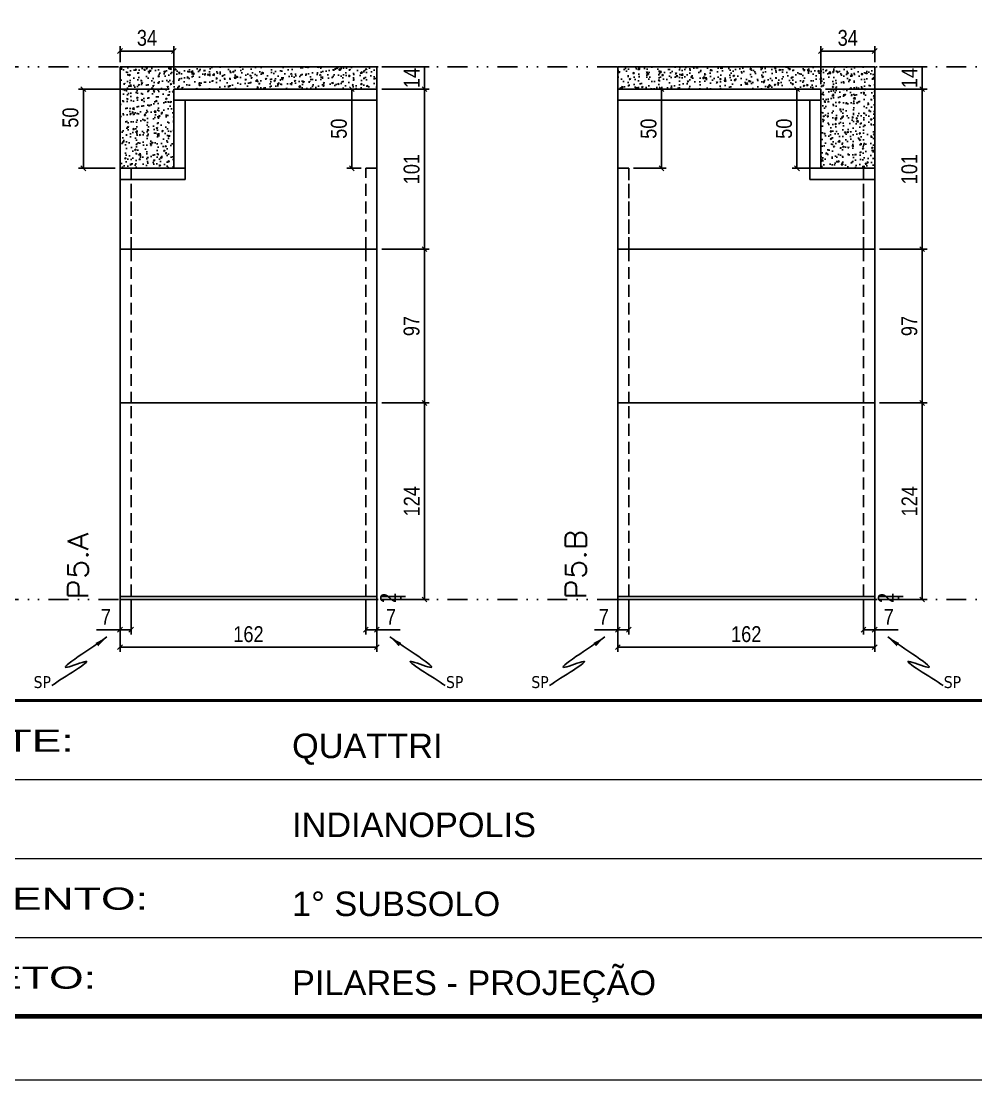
# Model space of a CAD drawing. Header units: millimetres. Extents: x 1945 to 8225, y 304 to 15137.
# Drawn here: x 2473 to 3075, y 11790 to 12458 of the extents above; entities that cross this region are included whole.
import ezdxf

# ---------------------------------------------------------------- set-up
doc = ezdxf.new("R2010")
doc.units = ezdxf.units.MM
for name, pattern in [('CONTINUO', [0]), ('DASHED', [0.75, 0.5, -0.25]), ('DIVIDE2', [0.625, 0.25, -0.125, 0, -0.125, 0, -0.125]), ('HIDDEN', [0.375, 0.25, -0.125])]:
    doc.linetypes.add(name, pattern=pattern)
for name, color, linetype in [('COTA', 241, 'Continuous'), ('Nível', 160, 'Continuous'), ('Painéis', 200, 'Continuous'), ('SARR_2.2x7', 40, 'Continuous'), ('texto', 7, 'Continuous')]:
    doc.layers.add(name, color=color, linetype=linetype)
for name, color, linetype, lineweight in [('Folhas', 255, 'Continuous', 9), ('SARRAFO DE PRESSAO', 251, 'DASHED', 9), ('Texto Seção', 7, 'Continuous', 15)]:
    doc.layers.add(name, color=color, linetype=linetype, lineweight=lineweight)
doc.styles.add('ARIAL', font='arial.ttf')
doc.styles.add('COTA TECNICA', font='techl___.ttf', dxfattribs={"height": 10})
doc.styles.add('REGUA-120', font='ROMANS.shx', dxfattribs={"height": 15})
doc.styles.get("Standard").update_dxf_attribs({"font": 'arial.ttf'})
doc.styles.add('Tecnologia', font='')
doc.styles.get('Tecnologia').set_extended_font_data('Forgotten Futurist')
doc.dimstyles.new('PAINEL', dxfattribs={"dimtxt": 10, "dimasz": 3, "dimexe": 3, "dimexo": 3, "dimgap": 3, "dimtad": 1, "dimdec": 1, "dimzin": 12, "dimdsep": 46, "dimtxsty": 'COTA TECNICA', "dimblk1": 'OBLIQUE', "dimblk2": 'OBLIQUE', "dimsah": 1, "dimcen": 0.9, "dimclrd": 4, "dimclre": 4, "dimclrt": 240, "dimadec": 1, "dimazin": 3, "dimtfac": 1, "dimtdec": 1, "dimtmove": 0, "dimatfit": 3, "dimfxl": 1, "dimtolj": 1, "dimtzin": 12, "dimarcsym": 0})
doc.dimstyles.new('PAINEL-NOVA', dxfattribs={"dimtxt": 10, "dimasz": 3, "dimexe": 3, "dimexo": 3, "dimgap": 3, "dimtad": 1, "dimdec": 1, "dimzin": 12, "dimdsep": 46, "dimtxsty": 'COTA TECNICA', "dimblk1": 'OBLIQUE', "dimblk2": 'OBLIQUE', "dimsah": 1, "dimcen": 0.9, "dimclrd": 4, "dimclre": 4, "dimclrt": 240, "dimadec": 1, "dimazin": 3, "dimtfac": 1, "dimtdec": 1, "dimtix": 1, "dimtmove": 0, "dimatfit": 3, "dimfxl": 1, "dimtolj": 1, "dimtzin": 12, "dimarcsym": 0})
doc.dimstyles.get("Standard").update_dxf_attribs({"dimtxt": 0.18, "dimasz": 0.18, "dimexe": 0.18, "dimexo": 0.0625, "dimgap": 0.09, "dimtad": 0, "dimtih": 1, "dimtoh": 1, "dimdec": 4, "dimzin": 0, "dimdsep": 46, "dimtxsty": 'Standard', "dimcen": 0.09, "dimadec": 0, "dimazin": 0, "dimtfac": 1, "dimtdec": 4, "dimtofl": 0, "dimtmove": 0, "dimatfit": 3, "dimfxl": 1, "dimtolj": 1, "dimtzin": 0, "dimarcsym": 0})
pattern_1 = [(51, (1085.0734, 12528.924), (9.121755, -0.637855), [0.9525, -10.4775]), (356, (1085.073, 12528.924), (-1.928623, 9.520633), [0.762, -8.38203]), (101.45144, (1085.834, 12528.871), (7.19313, 8.88278), [0.8095, -8.90451]), (47.1842, (1085.029, 12531.464), (13.588575, -1.86525), [1.42875, -15.71625]), (97.6356, (1086.161, 12531.308), (11.65249, 12.57659), [1.21425, -13.35678]), (352.1842, (1085.029, 12531.464), (11.65249, 12.57659), [1.143, -12.57299]), (22, (1086.31, 12530.851), (7.668804, -4.98018), [0.9525, -10.4775]), (327, (1086.31, 12530.851), (2.928905, 9.261925), [0.762, -8.382]), (72.45145, (1086.949, 12530.436), (10.59771, 4.281746), [0.8095, -8.904497]), (38.5, (1085.0734, 12528.924), (0.080622, 4.229803), [0, -8.2804, 0, -8.509, 0, -8.41375]), (8.5, (1085.0734, 12528.924), (3.253055, 5.066574), [0, -4.8514, 0, -8.0899, 0, -3.20675]), (328.5, (1082.2418, 12528.8746), (6.783496, -0.1680745), [0, -3.175, 0, -9.906, 0, -13.1445]), (318.5, (1080.972, 12528.8524), (7.383143, 1.400391), [0, -4.1275, 0, -6.5786, 0, -9.3345])]
pattern_2 = [(51, (966.939, 12528.924), (9.121755, -0.637855), [0.9525, -10.4775]), (356, (966.939, 12528.924), (-1.928623, 9.520633), [0.762, -8.38203]), (101.45144, (967.699, 12528.871), (7.193132, 8.882778), [0.8095, -8.904512]), (47.1842, (966.895, 12531.464), (13.588575, -1.86525), [1.42875, -15.71625]), (97.63556, (968.027, 12531.308), (11.65249, 12.576586), [1.21425, -13.35678]), (352.18415, (966.895, 12531.464), (11.65249, 12.57659), [1.143, -12.57299]), (22, (968.1756, 12530.851), (7.668804, -4.98018), [0.9525, -10.4775]), (327, (968.176, 12530.851), (2.928905, 9.261925), [0.762, -8.382]), (72.45145, (968.815, 12530.436), (10.59771, 4.281746), [0.8095, -8.904497]), (38.5, (966.939, 12528.924), (0.080622, 4.229803), [0, -8.2804, 0, -8.509, 0, -8.41375]), (8.5, (966.939, 12528.924), (3.253055, 5.066574), [0, -4.8514, 0, -8.0899, 0, -3.20675]), (328.5, (964.1073, 12528.8746), (6.783496, -0.1680745), [0, -3.175, 0, -9.906, 0, -13.1445]), (318.5, (962.8375, 12528.8524), (7.383143, 1.400391), [0, -4.1275, 0, -6.5786, 0, -9.3345])]

# ---------------------------------------------------------------- blocks, each defined once
blk = doc.blocks.new('9999999999')
at = {"color": 30, "linetype": 'CONTINUO'}
for p, q in [((98564.56, 34379.64), (99583.98, 34379.64)), ((98564.56, 34329.83), (99487.98, 34329.83)), ((98564.56, 34280.02), (99487.98, 34280.02))]:
    blk.add_line(p, q, dxfattribs=at)
at = {"color": 30, "linetype": 'CONTINUO', "const_width": 2}
blk.add_lwpolyline([(99583.98, 34230.21), (99583.98, 34414.45, 0.414214), (99568.98, 34429.45), (98228.98, 34429.45, 0.414214), (98213.98, 34414.45), (98213.98, 34245.21, 0.414214), (98228.98, 34230.21), (99583.98, 34230.21)], format="xyb", dxfattribs=at)
at = {"layer": 'Folhas'}
blk.add_lwpolyline([(98138.98, 34190.21), (99623.98, 34190.21), (99623.98, 35240.21), (98138.98, 35240.21)], close=True, dxfattribs=at)
at = {"layer": 'Folhas', "color": 30, "const_width": 3}
blk.add_lwpolyline([(98213.98, 34230.21), (99583.98, 34230.21), (99583.98, 35200.21), (98213.98, 35200.21)], close=True, dxfattribs=at)
at = {"color": 7, "linetype": 'Continuous', "ltscale": 5, "style": 'ARIAL'}
for s, height, p in [('QUATTRI', 15.483, (98837.68, 34393.13)), ('INDIANOPOLIS', 15.4829, (98837.68, 34343.32)), ('1° SUBSOLO', 15.483, (98837.68, 34293.51)), ('PILARES - PROJEÇÃO', 15.4829, (98837.68, 34243.7))]:
    blk.add_text(s, height=height, dxfattribs=at).set_placement(p)
at = {"layer": 'Folhas', "color": 7, "style": 'Tecnologia', "width": 1.5}
for s, p in [('CLIENTE:', (98573.65, 34397.17)), ('PAVIMENTO:', (98573.65, 34297.5)), ('PROJETO:', (98573.65, 34247.69))]:
    blk.add_text(s, height=14, dxfattribs=at).set_placement(p)
blk = doc.blocks.new('*D32')
at = {"layer": 'COTA', "color": 4, "linetype": 'Continuous', "lineweight": -2, "ltscale": 30, "transparency": 16777216}
for p, q in [((2700.07, 12094.92), (2715.07, 12094.92)), ((2712.07, 12092.92), (2712.07, 12094.92)), ((2700.07, 12092.92), (2715.07, 12092.92))]:
    blk.add_line(p, q, dxfattribs=at)
at = {"layer": 'Defpoints', "color": 0, "linetype": 'Continuous', "ltscale": 30, "transparency": 16777216}
for p in [(2697.07, 12094.92), (2712.07, 12094.92), (2697.07, 12092.92)]:
    blk.add_point(p, dxfattribs=at)
at = {"layer": 'COTA', "color": 240, "linetype": 'Continuous', "ltscale": 30, "transparency": 16777216, "insert": (2704.07, 12093.92), "char_height": 10, "attachment_point": 5, "rotation": 90, "style": 'COTA TECNICA'}
blk.add_mtext('\\A1;2', dxfattribs=at)
blk = doc.blocks.new('_Oblique')
at = {"color": 0, "linetype": 'ByBlock', "lineweight": -2}
blk.add_line((-0.5, -0.5), (0.5, 0.5), dxfattribs=at)
blk = doc.blocks.new('*D33')
at = {"layer": 'COTA', "color": 4, "linetype": 'Continuous', "lineweight": -2, "ltscale": 30, "transparency": 16777216}
for p, q in [((2700.07, 12313.92), (2730.07, 12313.92)), ((2727.07, 12216.92), (2727.07, 12313.92)), ((2700.07, 12216.92), (2730.07, 12216.92))]:
    blk.add_line(p, q, dxfattribs=at)
at = {"layer": 'Defpoints', "color": 0, "linetype": 'Continuous', "ltscale": 30, "transparency": 16777216}
for p in [(2697.07, 12313.92), (2727.07, 12313.92), (2697.07, 12216.92)]:
    blk.add_point(p, dxfattribs=at)
at = {"layer": 'COTA', "color": 4, "linetype": 'Continuous', "lineweight": -2, "ltscale": 30, "transparency": 16777216, "xscale": 3, "yscale": 3, "zscale": 3}
for p, rotation in [((2727.07, 12313.92), 90), ((2727.07, 12216.92), 270)]:
    blk.add_blockref('_Oblique', p, dxfattribs=dict(at, rotation=rotation))
at = {"layer": 'COTA', "color": 240, "linetype": 'Continuous', "ltscale": 30, "transparency": 16777216, "insert": (2718.97, 12265.42), "char_height": 10, "attachment_point": 5, "rotation": 90, "style": 'COTA TECNICA'}
blk.add_mtext('\\A1;97', dxfattribs=at)
blk = doc.blocks.new('*D34')
at = {"layer": 'COTA', "color": 4, "linetype": 'Continuous', "lineweight": -2, "ltscale": 30, "transparency": 16777216}
for p, q in [((2700.07, 12414.92), (2730.07, 12414.92)), ((2727.07, 12313.92), (2727.07, 12414.92)), ((2700.07, 12313.92), (2730.07, 12313.92))]:
    blk.add_line(p, q, dxfattribs=at)
at = {"layer": 'Defpoints', "color": 0, "linetype": 'Continuous', "ltscale": 30, "transparency": 16777216}
for p in [(2697.07, 12414.92), (2727.07, 12414.92), (2697.07, 12313.92)]:
    blk.add_point(p, dxfattribs=at)
at = {"layer": 'COTA', "color": 4, "linetype": 'Continuous', "lineweight": -2, "ltscale": 30, "transparency": 16777216, "xscale": 3, "yscale": 3, "zscale": 3}
for p, rotation in [((2727.07, 12414.92), 90), ((2727.07, 12313.92), 270)]:
    blk.add_blockref('_Oblique', p, dxfattribs=dict(at, rotation=rotation))
at = {"layer": 'COTA', "color": 240, "linetype": 'Continuous', "ltscale": 30, "transparency": 16777216, "insert": (2718.97, 12364.42), "char_height": 10, "attachment_point": 5, "rotation": 90, "style": 'COTA TECNICA'}
blk.add_mtext('\\A1;101', dxfattribs=at)
blk = doc.blocks.new('*D35')
at = {"layer": 'COTA', "color": 4, "linetype": 'Continuous', "lineweight": -2, "ltscale": 30, "transparency": 16777216}
for p, q in [((2700.07, 12428.92), (2730.07, 12428.92)), ((2727.07, 12414.92), (2727.07, 12428.92)), ((2700.07, 12414.92), (2730.07, 12414.92))]:
    blk.add_line(p, q, dxfattribs=at)
at = {"layer": 'Defpoints', "color": 0, "linetype": 'Continuous', "ltscale": 30, "transparency": 16777216}
for p in [(2697.07, 12428.92), (2727.07, 12428.92), (2697.07, 12414.92)]:
    blk.add_point(p, dxfattribs=at)
at = {"layer": 'COTA', "color": 240, "linetype": 'Continuous', "ltscale": 30, "transparency": 16777216, "insert": (2719, 12421.92), "char_height": 10, "attachment_point": 5, "rotation": 90, "style": 'COTA TECNICA'}
blk.add_mtext('\\A1;14', dxfattribs=at)
blk = doc.blocks.new('*D36')
at = {"layer": 'COTA', "color": 4, "linetype": 'Continuous', "lineweight": -2, "ltscale": 30, "transparency": 16777216}
for p, q in [((2700.07, 12216.92), (2730.07, 12216.92)), ((2727.07, 12092.92), (2727.07, 12216.92)), ((2700.07, 12092.92), (2730.07, 12092.92))]:
    blk.add_line(p, q, dxfattribs=at)
at = {"layer": 'Defpoints', "color": 0, "linetype": 'Continuous', "ltscale": 30, "transparency": 16777216}
for p in [(2697.07, 12216.92), (2727.07, 12216.92), (2697.07, 12092.92)]:
    blk.add_point(p, dxfattribs=at)
at = {"layer": 'COTA', "color": 4, "linetype": 'Continuous', "lineweight": -2, "ltscale": 30, "transparency": 16777216, "xscale": 3, "yscale": 3, "zscale": 3}
for p, rotation in [((2727.07, 12216.92), 90), ((2727.07, 12092.92), 270)]:
    blk.add_blockref('_Oblique', p, dxfattribs=dict(at, rotation=rotation))
at = {"layer": 'COTA', "color": 240, "linetype": 'Continuous', "ltscale": 30, "transparency": 16777216, "insert": (2719, 12154.92), "char_height": 10, "attachment_point": 5, "rotation": 90, "style": 'COTA TECNICA'}
blk.add_mtext('\\A1;124', dxfattribs=at)
blk = doc.blocks.new('*D37')
at = {"layer": 'COTA', "color": 4, "linetype": 'Continuous', "lineweight": -2, "ltscale": 30, "transparency": 16777216}
for p, q in [((2535.07, 12089.92), (2535.07, 12059.92)), ((2697.07, 12089.92), (2697.07, 12059.92)), ((2535.07, 12062.92), (2697.07, 12062.92))]:
    blk.add_line(p, q, dxfattribs=at)
at = {"layer": 'Defpoints', "color": 0, "linetype": 'Continuous', "ltscale": 30, "transparency": 16777216}
for p in [(2535.07, 12092.92), (2697.07, 12092.92), (2697.07, 12062.92)]:
    blk.add_point(p, dxfattribs=at)
at = {"layer": 'COTA', "color": 4, "linetype": 'Continuous', "lineweight": -2, "ltscale": 30, "transparency": 16777216, "xscale": 3, "yscale": 3, "zscale": 3, "rotation": 180}
blk.add_blockref('_Oblique', (2535.07, 12062.92), dxfattribs=at)
at = {"layer": 'COTA', "color": 4, "linetype": 'Continuous', "lineweight": -2, "ltscale": 30, "transparency": 16777216, "xscale": 3, "yscale": 3, "zscale": 3}
blk.add_blockref('_Oblique', (2697.07, 12062.92), dxfattribs=at)
at = {"layer": 'COTA', "color": 240, "linetype": 'Continuous', "ltscale": 30, "transparency": 16777216, "insert": (2616.07, 12071.03), "char_height": 10, "attachment_point": 5, "style": 'COTA TECNICA'}
blk.add_mtext('\\A1;162', dxfattribs=at)
blk = doc.blocks.new('*D25')
at = {"layer": 'COTA', "color": 4, "linetype": 'ByBlock', "lineweight": -2, "transparency": 16777216}
for p, q in [((4967.62, 7361.82), (4967.62, 7339.8)), ((4974.62, 7361.82), (4974.62, 7339.8)), ((4967.62, 7342.8), (4952.89, 7342.8)), ((4974.62, 7342.8), (4967.62, 7342.8))]:
    blk.add_line(p, q, dxfattribs=at)
at = {"layer": 'Defpoints', "color": 0, "linetype": 'ByBlock', "transparency": 16777216}
for p in [(4967.62, 7364.82), (4974.62, 7364.82), (4967.62, 7342.8)]:
    blk.add_point(p, dxfattribs=at)
at = {"layer": 'COTA', "color": 4, "linetype": 'ByBlock', "lineweight": -2, "transparency": 16777216, "xscale": 3, "yscale": 3, "zscale": 3, "rotation": 180}
blk.add_blockref('_Oblique', (4967.62, 7342.8), dxfattribs=at)
at = {"layer": 'COTA', "color": 4, "linetype": 'ByBlock', "lineweight": -2, "transparency": 16777216, "xscale": 3, "yscale": 3, "zscale": 3}
blk.add_blockref('_Oblique', (4974.62, 7342.8), dxfattribs=at)
at = {"layer": 'COTA', "color": 240, "linetype": 'ByBlock', "transparency": 16777216, "insert": (4958.75, 7350.87), "char_height": 10, "attachment_point": 5, "style": 'COTA TECNICA'}
blk.add_mtext('\\A1;7', dxfattribs=at)
blk = doc.blocks.new('*D27')
at = {"layer": 'COTA', "color": 4, "linetype": 'ByBlock', "lineweight": -2, "transparency": 16777216}
for p, q in [((131596.05, 29930.75), (131596.05, 29908.67)), ((131603.05, 29930.68), (131603.05, 29908.67)), ((131596.05, 29911.67), (131603.05, 29911.67)), ((131603.05, 29911.67), (131617.78, 29911.67))]:
    blk.add_line(p, q, dxfattribs=at)
at = {"layer": 'Defpoints', "color": 0, "linetype": 'ByBlock', "transparency": 16777216}
for p in [(131596.05, 29933.75), (131603.05, 29933.68), (131603.05, 29911.67)]:
    blk.add_point(p, dxfattribs=at)
at = {"layer": 'COTA', "color": 4, "linetype": 'ByBlock', "lineweight": -2, "transparency": 16777216, "xscale": 3, "yscale": 3, "zscale": 3, "rotation": 180}
blk.add_blockref('_Oblique', (131596.05, 29911.67), dxfattribs=at)
at = {"layer": 'COTA', "color": 4, "linetype": 'ByBlock', "lineweight": -2, "transparency": 16777216, "xscale": 3, "yscale": 3, "zscale": 3}
blk.add_blockref('_Oblique', (131603.05, 29911.67), dxfattribs=at)
at = {"layer": 'COTA', "color": 240, "linetype": 'ByBlock', "transparency": 16777216, "insert": (131611.91, 29919.74), "char_height": 10, "attachment_point": 5, "style": 'COTA TECNICA'}
blk.add_mtext('\\A1;7', dxfattribs=at)
blk = doc.blocks.new('*D38')
at = {"layer": 'COTA', "color": 4, "linetype": 'Continuous', "lineweight": -2, "ltscale": 30, "transparency": 16777216}
for p, q in [((3013.94, 12094.92), (3028.94, 12094.92)), ((3025.94, 12092.92), (3025.94, 12094.92)), ((3013.94, 12092.92), (3028.94, 12092.92))]:
    blk.add_line(p, q, dxfattribs=at)
at = {"layer": 'Defpoints', "color": 0, "linetype": 'Continuous', "ltscale": 30, "transparency": 16777216}
for p in [(3010.94, 12094.92), (3025.94, 12094.92), (3010.94, 12092.92)]:
    blk.add_point(p, dxfattribs=at)
at = {"layer": 'COTA', "color": 240, "linetype": 'Continuous', "ltscale": 30, "transparency": 16777216, "insert": (3017.94, 12093.92), "char_height": 10, "attachment_point": 5, "rotation": 90, "style": 'COTA TECNICA'}
blk.add_mtext('\\A1;2', dxfattribs=at)
blk = doc.blocks.new('*D39')
at = {"layer": 'COTA', "color": 4, "linetype": 'Continuous', "lineweight": -2, "ltscale": 30, "transparency": 16777216}
for p, q in [((3013.94, 12313.92), (3043.94, 12313.92)), ((3040.94, 12216.92), (3040.94, 12313.92)), ((3013.94, 12216.92), (3043.94, 12216.92))]:
    blk.add_line(p, q, dxfattribs=at)
at = {"layer": 'Defpoints', "color": 0, "linetype": 'Continuous', "ltscale": 30, "transparency": 16777216}
for p in [(3010.94, 12313.92), (3040.94, 12313.92), (3010.94, 12216.92)]:
    blk.add_point(p, dxfattribs=at)
at = {"layer": 'COTA', "color": 4, "linetype": 'Continuous', "lineweight": -2, "ltscale": 30, "transparency": 16777216, "xscale": 3, "yscale": 3, "zscale": 3}
for p, rotation in [((3040.94, 12313.92), 90), ((3040.94, 12216.92), 270)]:
    blk.add_blockref('_Oblique', p, dxfattribs=dict(at, rotation=rotation))
at = {"layer": 'COTA', "color": 240, "linetype": 'Continuous', "ltscale": 30, "transparency": 16777216, "insert": (3032.84, 12265.42), "char_height": 10, "attachment_point": 5, "rotation": 90, "style": 'COTA TECNICA'}
blk.add_mtext('\\A1;97', dxfattribs=at)
blk = doc.blocks.new('*D40')
at = {"layer": 'COTA', "color": 4, "linetype": 'Continuous', "lineweight": -2, "ltscale": 30, "transparency": 16777216}
for p, q in [((2979.94, 12414.92), (3043.94, 12414.92)), ((3040.94, 12313.92), (3040.94, 12414.92)), ((3013.94, 12313.92), (3043.94, 12313.92))]:
    blk.add_line(p, q, dxfattribs=at)
at = {"layer": 'Defpoints', "color": 0, "linetype": 'Continuous', "ltscale": 30, "transparency": 16777216}
for p in [(2976.94, 12414.92), (3040.94, 12414.92), (3010.94, 12313.92)]:
    blk.add_point(p, dxfattribs=at)
at = {"layer": 'COTA', "color": 4, "linetype": 'Continuous', "lineweight": -2, "ltscale": 30, "transparency": 16777216, "xscale": 3, "yscale": 3, "zscale": 3}
for p, rotation in [((3040.94, 12414.92), 90), ((3040.94, 12313.92), 270)]:
    blk.add_blockref('_Oblique', p, dxfattribs=dict(at, rotation=rotation))
at = {"layer": 'COTA', "color": 240, "linetype": 'Continuous', "ltscale": 30, "transparency": 16777216, "insert": (3032.84, 12364.42), "char_height": 10, "attachment_point": 5, "rotation": 90, "style": 'COTA TECNICA'}
blk.add_mtext('\\A1;101', dxfattribs=at)
blk = doc.blocks.new('*D41')
at = {"layer": 'COTA', "color": 4, "linetype": 'Continuous', "lineweight": -2, "ltscale": 30, "transparency": 16777216}
for p, q in [((3013.94, 12428.92), (3043.94, 12428.92)), ((3040.94, 12414.92), (3040.94, 12428.92)), ((2979.94, 12414.92), (3043.94, 12414.92))]:
    blk.add_line(p, q, dxfattribs=at)
at = {"layer": 'Defpoints', "color": 0, "linetype": 'Continuous', "ltscale": 30, "transparency": 16777216}
for p in [(3010.94, 12428.92), (3040.94, 12428.92), (2976.94, 12414.92)]:
    blk.add_point(p, dxfattribs=at)
at = {"layer": 'COTA', "color": 240, "linetype": 'Continuous', "ltscale": 30, "transparency": 16777216, "insert": (3032.87, 12421.92), "char_height": 10, "attachment_point": 5, "rotation": 90, "style": 'COTA TECNICA'}
blk.add_mtext('\\A1;14', dxfattribs=at)
blk = doc.blocks.new('*D42')
at = {"layer": 'COTA', "color": 4, "linetype": 'Continuous', "lineweight": -2, "ltscale": 30, "transparency": 16777216}
for p, q in [((3013.94, 12216.92), (3043.94, 12216.92)), ((3040.94, 12092.92), (3040.94, 12216.92)), ((3013.94, 12092.92), (3043.94, 12092.92))]:
    blk.add_line(p, q, dxfattribs=at)
at = {"layer": 'Defpoints', "color": 0, "linetype": 'Continuous', "ltscale": 30, "transparency": 16777216}
for p in [(3010.94, 12216.92), (3040.94, 12216.92), (3010.94, 12092.92)]:
    blk.add_point(p, dxfattribs=at)
at = {"layer": 'COTA', "color": 4, "linetype": 'Continuous', "lineweight": -2, "ltscale": 30, "transparency": 16777216, "xscale": 3, "yscale": 3, "zscale": 3}
for p, rotation in [((3040.94, 12216.92), 90), ((3040.94, 12092.92), 270)]:
    blk.add_blockref('_Oblique', p, dxfattribs=dict(at, rotation=rotation))
at = {"layer": 'COTA', "color": 240, "linetype": 'Continuous', "ltscale": 30, "transparency": 16777216, "insert": (3032.87, 12154.92), "char_height": 10, "attachment_point": 5, "rotation": 90, "style": 'COTA TECNICA'}
blk.add_mtext('\\A1;124', dxfattribs=at)
blk = doc.blocks.new('*D43')
at = {"layer": 'COTA', "color": 4, "linetype": 'Continuous', "lineweight": -2, "ltscale": 30, "transparency": 16777216}
for p, q in [((2848.94, 12089.92), (2848.94, 12059.92)), ((3010.94, 12089.92), (3010.94, 12059.92)), ((2848.94, 12062.92), (3010.94, 12062.92))]:
    blk.add_line(p, q, dxfattribs=at)
at = {"layer": 'Defpoints', "color": 0, "linetype": 'Continuous', "ltscale": 30, "transparency": 16777216}
for p in [(2848.94, 12092.92), (3010.94, 12092.92), (3010.94, 12062.92)]:
    blk.add_point(p, dxfattribs=at)
at = {"layer": 'COTA', "color": 4, "linetype": 'Continuous', "lineweight": -2, "ltscale": 30, "transparency": 16777216, "xscale": 3, "yscale": 3, "zscale": 3, "rotation": 180}
blk.add_blockref('_Oblique', (2848.94, 12062.92), dxfattribs=at)
at = {"layer": 'COTA', "color": 4, "linetype": 'Continuous', "lineweight": -2, "ltscale": 30, "transparency": 16777216, "xscale": 3, "yscale": 3, "zscale": 3}
blk.add_blockref('_Oblique', (3010.94, 12062.92), dxfattribs=at)
at = {"layer": 'COTA', "color": 240, "linetype": 'Continuous', "ltscale": 30, "transparency": 16777216, "insert": (2929.94, 12071.03), "char_height": 10, "attachment_point": 5, "style": 'COTA TECNICA'}
blk.add_mtext('\\A1;162', dxfattribs=at)
blk = doc.blocks.new('*D52')
at = {"layer": 'COTA', "color": 4, "linetype": 'Continuous', "lineweight": -2, "ltscale": 30, "transparency": 16777216}
for p, q in [((2566.07, 12414.92), (2508.97, 12414.92)), ((2511.97, 12414.92), (2511.97, 12364.92)), ((2532.07, 12364.92), (2508.97, 12364.92))]:
    blk.add_line(p, q, dxfattribs=at)
at = {"layer": 'Defpoints', "color": 0, "linetype": 'Continuous', "ltscale": 30, "transparency": 16777216}
for p in [(2569.07, 12414.92), (2511.97, 12364.92), (2535.07, 12364.92)]:
    blk.add_point(p, dxfattribs=at)
at = {"layer": 'COTA', "color": 4, "linetype": 'Continuous', "lineweight": -2, "ltscale": 30, "transparency": 16777216, "xscale": 3, "yscale": 3, "zscale": 3}
for p, rotation in [((2511.97, 12414.92), 90), ((2511.97, 12364.92), 270)]:
    blk.add_blockref('_Oblique', p, dxfattribs=dict(at, rotation=rotation))
at = {"layer": 'COTA', "color": 240, "linetype": 'Continuous', "ltscale": 30, "transparency": 16777216, "insert": (2503.86, 12396.92), "char_height": 10, "attachment_point": 5, "rotation": 90, "style": 'COTA TECNICA'}
blk.add_mtext('\\A1;50', dxfattribs=at)
blk = doc.blocks.new('*D53')
at = {"layer": 'COTA', "color": 4, "linetype": 'Continuous', "lineweight": -2, "ltscale": 30, "transparency": 16777216}
for p, q in [((2535.07, 12431.92), (2535.07, 12441.92)), ((2569.07, 12417.92), (2569.07, 12441.92)), ((2535.07, 12438.92), (2569.07, 12438.92))]:
    blk.add_line(p, q, dxfattribs=at)
at = {"layer": 'Defpoints', "color": 0, "linetype": 'Continuous', "ltscale": 30, "transparency": 16777216}
for p in [(2569.07, 12438.92), (2535.07, 12428.92), (2569.07, 12414.92)]:
    blk.add_point(p, dxfattribs=at)
at = {"layer": 'COTA', "color": 4, "linetype": 'Continuous', "lineweight": -2, "ltscale": 30, "transparency": 16777216, "xscale": 3, "yscale": 3, "zscale": 3, "rotation": 180}
blk.add_blockref('_Oblique', (2535.07, 12438.92), dxfattribs=at)
at = {"layer": 'COTA', "color": 4, "linetype": 'Continuous', "lineweight": -2, "ltscale": 30, "transparency": 16777216, "xscale": 3, "yscale": 3, "zscale": 3}
blk.add_blockref('_Oblique', (2569.07, 12438.92), dxfattribs=at)
at = {"layer": 'COTA', "color": 240, "linetype": 'Continuous', "ltscale": 30, "transparency": 16777216, "insert": (2552.07, 12447.14), "char_height": 10, "attachment_point": 5, "style": 'COTA TECNICA'}
blk.add_mtext('\\A1;34', dxfattribs=at)
blk = doc.blocks.new('*D54')
at = {"layer": 'COTA', "color": 4, "linetype": 'Continuous', "lineweight": -2, "ltscale": 30, "transparency": 16777216}
for p, q in [((2973.94, 12414.92), (2958.94, 12414.92)), ((2961.94, 12414.92), (2961.94, 12364.92)), ((2973.94, 12364.92), (2958.94, 12364.92))]:
    blk.add_line(p, q, dxfattribs=at)
at = {"layer": 'Defpoints', "color": 0, "linetype": 'Continuous', "ltscale": 30, "transparency": 16777216}
for p in [(2976.94, 12414.92), (2961.94, 12364.92), (2976.94, 12364.92)]:
    blk.add_point(p, dxfattribs=at)
at = {"layer": 'COTA', "color": 4, "linetype": 'Continuous', "lineweight": -2, "ltscale": 30, "transparency": 16777216, "xscale": 3, "yscale": 3, "zscale": 3}
for p, rotation in [((2961.94, 12414.92), 90), ((2961.94, 12364.92), 270)]:
    blk.add_blockref('_Oblique', p, dxfattribs=dict(at, rotation=rotation))
at = {"layer": 'COTA', "color": 240, "linetype": 'Continuous', "ltscale": 30, "transparency": 16777216, "insert": (2953.83, 12389.92), "char_height": 10, "attachment_point": 5, "rotation": 90, "style": 'COTA TECNICA'}
blk.add_mtext('\\A1;50', dxfattribs=at)
blk = doc.blocks.new('*D55')
at = {"layer": 'COTA', "color": 4, "linetype": 'Continuous', "lineweight": -2, "ltscale": 30, "transparency": 16777216}
for p, q in [((2976.94, 12417.92), (2976.94, 12441.92)), ((3010.94, 12431.92), (3010.94, 12441.92)), ((2976.94, 12438.92), (3010.94, 12438.92))]:
    blk.add_line(p, q, dxfattribs=at)
at = {"layer": 'Defpoints', "color": 0, "linetype": 'Continuous', "ltscale": 30, "transparency": 16777216}
for p in [(3010.94, 12438.92), (3010.94, 12428.92), (2976.94, 12414.92)]:
    blk.add_point(p, dxfattribs=at)
at = {"layer": 'COTA', "color": 4, "linetype": 'Continuous', "lineweight": -2, "ltscale": 30, "transparency": 16777216, "xscale": 3, "yscale": 3, "zscale": 3, "rotation": 180}
blk.add_blockref('_Oblique', (2976.94, 12438.92), dxfattribs=at)
at = {"layer": 'COTA', "color": 4, "linetype": 'Continuous', "lineweight": -2, "ltscale": 30, "transparency": 16777216, "xscale": 3, "yscale": 3, "zscale": 3}
blk.add_blockref('_Oblique', (3010.94, 12438.92), dxfattribs=at)
at = {"layer": 'COTA', "color": 240, "linetype": 'Continuous', "ltscale": 30, "transparency": 16777216, "insert": (2993.94, 12447.14), "char_height": 10, "attachment_point": 5, "style": 'COTA TECNICA'}
blk.add_mtext('\\A1;34', dxfattribs=at)
blk = doc.blocks.new('*D1753')
at = {"layer": 'COTA', "color": 4, "lineweight": -2, "transparency": 16777216}
for p, q in [((2687.07, 12414.92), (2678.2, 12414.92)), ((2681.2, 12364.92), (2681.2, 12414.92)), ((2687.07, 12364.92), (2678.2, 12364.92))]:
    blk.add_line(p, q, dxfattribs=at)
at = {"layer": 'Defpoints', "color": 0, "transparency": 16777216}
for p in [(2681.2, 12414.92), (2690.07, 12414.92), (2690.07, 12364.92)]:
    blk.add_point(p, dxfattribs=at)
at = {"layer": 'COTA', "color": 4, "lineweight": -2, "transparency": 16777216, "xscale": 3, "yscale": 3, "zscale": 3}
for p, rotation in [((2681.2, 12414.92), 90), ((2681.2, 12364.92), 270)]:
    blk.add_blockref('_Oblique', p, dxfattribs=dict(at, rotation=rotation))
at = {"layer": 'COTA', "color": 240, "transparency": 16777216, "insert": (2673.09, 12389.92), "char_height": 10, "attachment_point": 5, "rotation": 90, "style": 'COTA TECNICA'}
blk.add_mtext('\\A1;50', dxfattribs=at)
blk = doc.blocks.new('*D1754')
at = {"layer": 'COTA', "color": 4, "lineweight": -2, "transparency": 16777216}
for p, q in [((2858.94, 12414.92), (2879.5, 12414.92)), ((2876.5, 12364.92), (2876.5, 12414.92)), ((2858.94, 12364.92), (2879.5, 12364.92))]:
    blk.add_line(p, q, dxfattribs=at)
at = {"layer": 'Defpoints', "color": 0, "transparency": 16777216}
for p in [(2855.94, 12414.92), (2876.5, 12414.92), (2855.94, 12364.92)]:
    blk.add_point(p, dxfattribs=at)
at = {"layer": 'COTA', "color": 4, "lineweight": -2, "transparency": 16777216, "xscale": 3, "yscale": 3, "zscale": 3}
for p, rotation in [((2876.5, 12414.92), 90), ((2876.5, 12364.92), 270)]:
    blk.add_blockref('_Oblique', p, dxfattribs=dict(at, rotation=rotation))
at = {"layer": 'COTA', "color": 240, "transparency": 16777216, "insert": (2868.39, 12389.92), "char_height": 10, "attachment_point": 5, "rotation": 90, "style": 'COTA TECNICA'}
blk.add_mtext('\\A1;50', dxfattribs=at)
blk = doc.blocks.new('SLIPTEE')
at = {"layer": 'texto', "color": 0, "insert": (-49.02, -55.13), "char_height": 7.5, "attachment_point": 5}
blk.add_mtext('\\fTahoma|b0|i0|c0|p34;\\C4;SP', dxfattribs=at)
at = {"layer": 'COTA', "linetype": 'ByBlock'}
dim = blk.add_linear_dim(base=(0, -22.02), p1=(7, 0), p2=(0, 0), dimstyle='PAINEL-NOVA', override={"dimarcsym": 1}, dxfattribs=at)
dim.commit()
dim.dimension.update_dxf_attribs({"geometry": '*D25', "text_midpoint": (-8.87, -13.94), "insert": (-4967.62, -7364.82)})
at = {"layer": 'COTA', "path_type": 1}
blk.add_leader([(-8.21, -26.55), (-33.31, -45.71), (-21.61, -42.03), (-43.08, -57.3)], dimstyle='Standard', override={"dimasz": 8}, dxfattribs=at)
blk = doc.blocks.new('sliptD')
at = {"layer": 'texto', "color": 0, "insert": (49.02, -55.13), "char_height": 7.5, "attachment_point": 5}
blk.add_mtext('\\fTahoma|b0|i0|c0|p34;\\C4;SP', dxfattribs=at)
at = {"layer": 'COTA', "linetype": 'ByBlock'}
dim = blk.add_linear_dim(base=(0, -22.02), p1=(-7, 0.07), p2=(0, 0), dimstyle='PAINEL-NOVA', override={"dimarcsym": 1}, dxfattribs=at)
dim.commit()
dim.dimension.update_dxf_attribs({"geometry": '*D27', "text_midpoint": (8.87, -13.94), "insert": (-131603.05, -29933.68)})
at = {"layer": 'COTA', "path_type": 1}
blk.add_leader([(8.21, -26.55), (33.31, -45.71), (21.61, -42.03), (43.08, -57.3)], dimstyle='Standard', override={"dimasz": 8}, dxfattribs=at)
blk = doc.blocks.new('SLIPTDD')
at = {"layer": 'COTA', "linetype": 'ByBlock'}
blk.add_blockref('sliptD', (0, 0), dxfattribs=at)

msp = doc.modelspace()

# ---------------------------------------------------------------- hatches: boundary and pattern name
at = {"layer": 'COTA', "linetype": 'Continuous', "ltscale": 30}
h = msp.add_hatch(dxfattribs=at)
h.set_pattern_fill('AR-CONC', color=256, scale=0.05, angle=1)
h.set_pattern_definition(pattern_1)
h.paths.add_polyline_path([(2697.07, 12428.92), (2535.07, 12428.92), (2535.07, 12414.92), (2697.07, 12414.92)])
h = msp.add_hatch(dxfattribs=at)
h.set_pattern_fill('AR-CONC', color=256, scale=0.05, angle=1)
h.set_pattern_definition(pattern_1)
h.paths.add_polyline_path([(2569.07, 12428.92), (2535.07, 12428.92), (2535.07, 12364.92), (2569.07, 12364.92)])
h = msp.add_hatch(dxfattribs=at)
h.set_pattern_fill('AR-CONC', color=256, scale=0.05, angle=1)
h.set_pattern_definition(pattern_2)
h.paths.add_polyline_path([(3010.94, 12428.92), (2848.94, 12428.92), (2848.94, 12414.92), (3010.94, 12414.92)])
h = msp.add_hatch(dxfattribs=at)
h.set_pattern_fill('AR-CONC', color=256, scale=0.05, angle=1)
h.set_pattern_definition(pattern_2)
h.paths.add_polyline_path([(3010.94, 12428.92), (2976.94, 12428.92), (2976.94, 12364.92), (3010.94, 12364.92)])

# ---------------------------------------------------------------- linework, layer by layer
for p, q in [((2535.07, 12428.92), (2535.07, 12364.92)), ((2535.07, 12428.92), (2697.07, 12428.92)), ((3010.94, 12428.92), (3010.94, 12364.92))]:
    msp.add_line(p, q, dxfattribs=at)
at = {"layer": 'COTA'}
for p, q in [((2690.07, 12364.92), (2697.07, 12364.92)), ((2848.94, 12364.92), (2855.94, 12364.92))]:
    msp.add_line(p, q, dxfattribs=at)
at = {"layer": 'COTA', "linetype": 'Continuous', "ltscale": 30}
for points in [[(2569.07, 12414.92), (2697.07, 12414.92), (2697.07, 12428.92)], [(3010.94, 12428.92), (2848.94, 12428.92), (2848.94, 12414.92), (2976.94, 12414.92)]]:
    msp.add_lwpolyline(points, dxfattribs=at)
at = {"layer": 'Nível', "color": 4, "linetype": 'DIVIDE2', "ltscale": 50}
for p, q in [((2395.72, 12428.92), (3389.86, 12428.92)), ((2395.72, 12092.92), (3389.86, 12092.92))]:
    msp.add_line(p, q, dxfattribs=at)
at = {"layer": 'Painéis', "linetype": 'Continuous', "ltscale": 30}
for p, q in [((2848.94, 12414.92), (2848.94, 12092.92)), ((2535.07, 12364.92), (2535.07, 12092.92))]:
    msp.add_line(p, q, dxfattribs=at)
for points in [[(2697.07, 12414.92), (2569.07, 12414.92)], [(2569.07, 12414.92), (2569.07, 12364.92)], [(2697.07, 12092.92), (2697.07, 12414.92)], [(2976.94, 12414.92), (2848.94, 12414.92)], [(2976.94, 12364.92), (2976.94, 12414.92)], [(2976.94, 12414.92), (2976.94, 12364.92)], [(2535.07, 12364.92), (2569.07, 12364.92)], [(2535.07, 12364.92), (2569.07, 12364.92)], [(2969.94, 12364.92), (3010.94, 12364.92)], [(2976.94, 12364.92), (3010.94, 12364.92)], [(3010.94, 12092.92), (3010.94, 12364.92)], [(2697.07, 12313.92), (2535.07, 12313.92)], [(2848.94, 12313.92), (3010.94, 12313.92)], [(2535.07, 12216.92), (2697.07, 12216.92)], [(2848.94, 12216.92), (3010.94, 12216.92)], [(2697.07, 12094.92), (2535.07, 12094.92)], [(2848.94, 12094.92), (3010.94, 12094.92)], [(2535.07, 12092.92), (2697.07, 12092.92)], [(2848.94, 12092.92), (3010.94, 12092.92)]]:
    msp.add_lwpolyline(points, dxfattribs=at)
at = {"layer": 'SARR_2.2x7', "linetype": 'Continuous', "ltscale": 30}
for p, q in [((2576.07, 12407.92), (2576.07, 12357.92)), ((2969.94, 12407.92), (2969.94, 12357.92))]:
    msp.add_line(p, q, dxfattribs=at)
at = {"layer": 'SARR_2.2x7', "linetype": 'HIDDEN', "ltscale": 30}
for p, q in [((2542.07, 12313.92), (2542.07, 12216.92)), ((2690.07, 12313.92), (2690.07, 12216.92)), ((2855.94, 12313.92), (2855.94, 12216.92)), ((3003.94, 12313.92), (3003.94, 12216.92))]:
    msp.add_line(p, q, dxfattribs=at)
at = {"layer": 'SARR_2.2x7', "linetype": 'ByBlock', "ltscale": 30}
for points in [[(2569.07, 12407.92), (2697.07, 12407.92)], [(2848.94, 12407.92), (2976.94, 12407.92)]]:
    msp.add_lwpolyline(points, dxfattribs=at)
at = {"layer": 'SARR_2.2x7', "linetype": 'HIDDEN', "ltscale": 30}
for points in [[(2542.07, 12313.92), (2542.07, 12364.92), (2542.07, 12313.92)], [(2690.07, 12313.92), (2690.07, 12364.92)], [(2855.94, 12313.92), (2855.94, 12364.92), (2855.94, 12313.92)], [(3003.94, 12313.92), (3003.94, 12364.92), (3003.94, 12313.92)], [(2542.07, 12094.92), (2542.07, 12216.92)], [(2690.07, 12094.92), (2690.07, 12216.92)], [(2855.94, 12094.92), (2855.94, 12216.92)], [(3003.94, 12094.92), (3003.94, 12216.92)]]:
    msp.add_lwpolyline(points, dxfattribs=at)
at = {"layer": 'SARR_2.2x7', "linetype": 'Continuous', "ltscale": 30}
for points in [[(2569.07, 12364.92), (2576.07, 12364.92)], [(2969.94, 12364.92), (2976.94, 12364.92)], [(2535.07, 12357.92), (2576.07, 12357.92)], [(2969.94, 12357.92), (3010.94, 12357.92)]]:
    msp.add_lwpolyline(points, dxfattribs=at)

# ---------------------------------------------------------------- block references
at = {"layer": 'COTA', "linetype": 'Continuous', "ltscale": 30}
for name, p in [('SLIPTEE', (2535.07, 12095.92)), ('SLIPTDD', (2697.07, 12095.92)), ('SLIPTEE', (2848.94, 12095.92)), ('SLIPTDD', (3010.94, 12095.92))]:
    msp.add_blockref(name, p, dxfattribs=at)
at = {"layer": 'SARRAFO DE PRESSAO', "color": 6, "linetype": 'ByBlock'}
msp.add_blockref('9999999999', (-96194.12, -22400.25), dxfattribs=at)

# ---------------------------------------------------------------- texts
at = {"layer": 'Texto Seção', "style": 'REGUA-120', "width": 1.1}
for s, p in [('P5.A', (2515.07, 12092.92)), ('P5.B', (2828.94, 12092.92))]:
    msp.add_text(s, height=13, rotation=90, dxfattribs=at).set_placement(p)

# ---------------------------------------------------------------- dimensions: what is measured, and where the dimension line sits
at = {"layer": 'COTA', "linetype": 'Continuous', "ltscale": 30}
for base, p1, p2, picture, middle in [((2569.07, 12438.92), (2535.07, 12428.92), (2569.07, 12414.92), '*D53', (2552.07, 12447.14)), ((3010.94, 12438.92), (2976.94, 12414.92), (3010.94, 12428.92), '*D55', (2993.94, 12447.14)), ((2697.07, 12062.92), (2535.07, 12092.92), (2697.07, 12092.92), '*D37', (2616.07, 12071.03)), ((3010.94, 12062.92), (2848.94, 12092.92), (3010.94, 12092.92), '*D43', (2929.94, 12071.03))]:
    dim = msp.add_linear_dim(base=base, p1=p1, p2=p2, dimstyle='PAINEL-NOVA', dxfattribs=at)
    dim.commit()
    dim.dimension.update_dxf_attribs({"geometry": picture, "text_midpoint": middle})
for base, p1, p2, picture, middle in [((2727.07, 12428.92), (2697.07, 12414.92), (2697.07, 12428.92), '*D35', (2719, 12421.92)), ((3040.94, 12428.92), (2976.94, 12414.92), (3010.94, 12428.92), '*D41', (3032.87, 12421.92)), ((2727.07, 12414.92), (2697.07, 12313.92), (2697.07, 12414.92), '*D34', (2718.97, 12364.42)), ((2961.94, 12364.92), (2976.94, 12414.92), (2976.94, 12364.92), '*D54', (2953.83, 12389.92)), ((3040.94, 12414.92), (3010.94, 12313.92), (2976.94, 12414.92), '*D40', (3032.84, 12364.42)), ((2727.07, 12313.92), (2697.07, 12216.92), (2697.07, 12313.92), '*D33', (2718.97, 12265.42)), ((3040.94, 12313.92), (3010.94, 12216.92), (3010.94, 12313.92), '*D39', (3032.84, 12265.42)), ((2727.07, 12216.92), (2697.07, 12092.92), (2697.07, 12216.92), '*D36', (2719, 12154.92)), ((3040.94, 12216.92), (3010.94, 12092.92), (3010.94, 12216.92), '*D42', (3032.87, 12154.92)), ((2712.07, 12094.92), (2697.07, 12092.92), (2697.07, 12094.92), '*D32', (2704.07, 12093.92)), ((3025.94, 12094.92), (3010.94, 12092.92), (3010.94, 12094.92), '*D38', (3017.94, 12093.92))]:
    dim = msp.add_linear_dim(base=base, p1=p1, p2=p2, angle=90, dimstyle='PAINEL-NOVA', dxfattribs=at)
    dim.commit()
    dim.dimension.update_dxf_attribs({"geometry": picture, "text_midpoint": middle})
dim = msp.add_linear_dim(base=(2511.97, 12364.92), p1=(2569.07, 12414.92), p2=(2535.07, 12364.92), angle=90, dimstyle='PAINEL-NOVA', dxfattribs=at)
dim.commit()
dim.dimension.update_dxf_attribs({"geometry": '*D52', "text_midpoint": (2511.97, 12396.92), "dimtype": 160})
at = {"layer": 'COTA'}
for base, p1, p2, picture, middle in [((2681.2, 12414.92), (2690.07, 12364.92), (2690.07, 12414.92), '*D1753', (2673.09, 12389.92)), ((2876.5, 12414.92), (2855.94, 12364.92), (2855.94, 12414.92), '*D1754', (2868.39, 12389.92))]:
    dim = msp.add_linear_dim(base=base, p1=p1, p2=p2, angle=90, dimstyle='PAINEL', dxfattribs=at)
    dim.commit()
    dim.dimension.update_dxf_attribs({"geometry": picture, "text_midpoint": middle})

doc.saveas('drawing.dxf')
